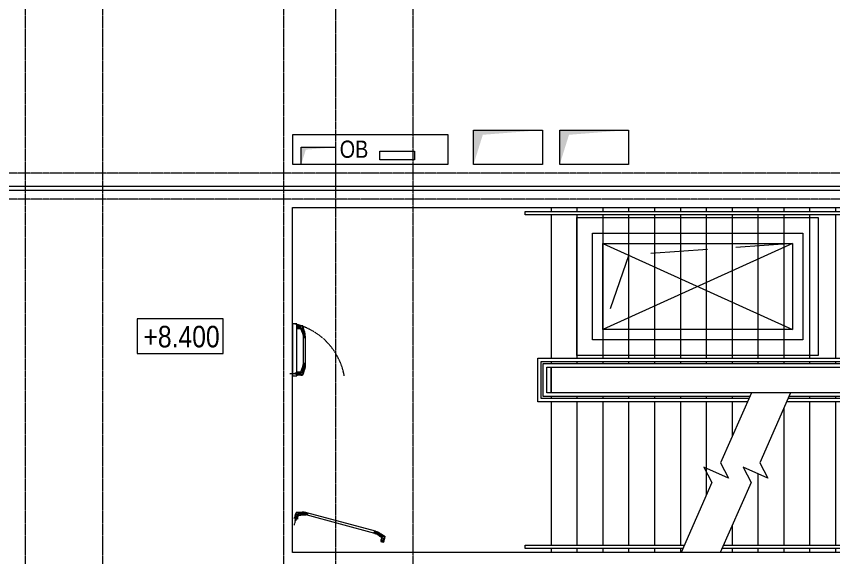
# Model space of a CAD drawing. Header units: millimetres. Extents: x -231292 to 573618, y -153144 to 564035.
# Drawn here: x -119580 to -110107, y 251545 to 257815 of the extents above; entities that cross this region are included whole.
import ezdxf
from ezdxf.enums import TextEntityAlignment as Align

# ---------------------------------------------------------------- set-up
doc = ezdxf.new("R2010")
doc.units = ezdxf.units.MM
for name, pattern in [('CENTER2', [28.575, 19.05, -3.175, 3.175, -3.175]), ('CENTERLINE', [30, 12, -1.5, 3, -1.5, 12]), ('DASHED', [19.05, 12.7, -6.35]), ('HIDDEN', [9.525, 6.35, -3.175])]:
    doc.linetypes.add(name, pattern=pattern)
doc.layers.get('0').update_dxf_attribs({"color": 250})
for name, color, linetype, lineweight in [('АР_Двери_внутренние_антипаника', 250, 'Continuous', 0), ('АР_Отметка', 7, 'Continuous', 13), ('АР_Ф_ЛК', 250, 'Continuous', 5), ('ДШ_КР', 130, 'Continuous', 35), ('ОВ_Классы', 250, 'Continuous', 0), ('ОВ_коллекторы', 250, 'Continuous', 30), ('ОВ_Отопление', 250, 'Continuous', 0), ('ОВ_Шахты', 250, 'Continuous', 5), ('РД_Оси_100', 250, 'Continuous', 0)]:
    doc.layers.add(name, color=color, linetype=linetype, lineweight=lineweight)
doc.layers.add('АР_Делит', color=250, linetype='Continuous', lineweight=0, plot=False)
doc.layers.add('РД_Кровля', color=250, linetype='Continuous', lineweight=5, plot=False)
doc.styles.add('Arial_Narrow_08', font='ARIALN.TTF', dxfattribs={"width": 0.8})
doc.styles.add('style1', font='ARIALN.TTF')

# ---------------------------------------------------------------- blocks, each defined once
blk = doc.blocks.new('СОШ_2200_АР_ОСИ_М100_28.05.24')
at = {"layer": 'РД_Оси_100', "linetype": 'CENTER2'}
blk.add_line((102300, -6155), (102300, 139938.679), dxfattribs=at)
for points in [[(103200, -6155), (103200, 139938.679)], [(105300, -6155), (105300, 139938.679)], [(105900, 139938.679), (105900, -6155)], [(106800, -6155), (106800, 139938.679)], [(119910, 100950), (119410, 100800), (-5454.958, 100800), (-5954.958, 100950)], [(119910, 100350), (119410, 100500), (-5454.958, 100500), (-5954.958, 100350)]]:
    blk.add_lwpolyline(points, dxfattribs=at)
blk = doc.blocks.new('ЛК_4000х9100_2эт')
at = {"color": 5}
for points in [[(6900, 3915), (2700, 3915), (2700, 3955), (7200, 3955), (7200, 3915), (6900, 3915)], [(4528.6, 45), (2700, 45), (2700, 85), (4546.2, 85)], [(5001.1, 85), (7200, 85), (7200, 45), (4983.4, 45)]]:
    blk.add_lwpolyline(points, dxfattribs=at)
at = {"layer": 'АР_Делит'}
blk.add_lwpolyline([(0, 4000), (9100, 4000), (9100, 0), (0, 0)], close=True, dxfattribs=at)
at = {"layer": 'АР_Ф_ЛК', "color": 5}
for p, q in [((3000, 4000), (3000, 3955)), ((3300, 4000), (3300, 3955)), ((3600, 4000), (3600, 3955)), ((3900, 4000), (3900, 3955)), ((4200, 4000), (4200, 3955)), ((4500, 4000), (4500, 3955)), ((4800, 4000), (4800, 3955)), ((5100, 4000), (5100, 3955)), ((5400, 4000), (5400, 3955)), ((5700, 4000), (5700, 3955)), ((6000, 4000), (6000, 3955)), ((6300, 4000), (6300, 3955)), ((6600, 4000), (6600, 3955)), ((6900, 4000), (6900, 3955)), ((3000, 3915), (3000, 2255)), ((3300, 3915), (3300, 2255)), ((3600, 3915), (3600, 2255)), ((3900, 3915), (3900, 2255)), ((4200, 3915), (4200, 2255)), ((4500, 3915), (4500, 2255)), ((4800, 3915), (4800, 2255)), ((5100, 3915), (5100, 2255)), ((5400, 3915), (5400, 2255)), ((5700, 3915), (5700, 2255)), ((6000, 3915), (6000, 2255)), ((6300, 3915), (6300, 2255)), ((6600, 3915), (6600, 2255)), ((6900, 3915), (6900, 2255)), ((3000, 2215), (3000, 2190)), ((3300, 2215), (3300, 2190)), ((3600, 2215), (3600, 2190)), ((3900, 2215), (3900, 2190)), ((4200, 2215), (4200, 2190)), ((4500, 2215), (4500, 2190)), ((4800, 2215), (4800, 2190)), ((5100, 2215), (5100, 2190)), ((5400, 2215), (5400, 2190)), ((5700, 2215), (5700, 2190)), ((6000, 2215), (6000, 2190)), ((6300, 2215), (6300, 2190)), ((6600, 2215), (6600, 2190)), ((6900, 2215), (6900, 2190)), ((3000, 2150), (3000, 1850)), ((6900, 2150), (6900, 1850)), ((3000, 1810), (3000, 1785)), ((3300, 1810), (3300, 1785)), ((3600, 1810), (3600, 1785)), ((3900, 1810), (3900, 1785)), ((4200, 1810), (4200, 1785)), ((4500, 1810), (4500, 1785)), ((4800, 1810), (4800, 1785)), ((5100, 1810), (5100, 1785)), ((6000, 1810), (6000, 1785)), ((6300, 1810), (6300, 1785)), ((6600, 1810), (6600, 1785)), ((6900, 1810), (6900, 1785)), ((3000, 1745), (3000, 85)), ((3300, 1745), (3300, 85)), ((3600, 1745), (3600, 85)), ((3900, 1745), (3900, 85)), ((4200, 1745), (4200, 85)), ((4500, 1745), (4500, 85)), ((4800, 1745), (4800, 660.7)), ((5100, 1745), (5100, 1341.4)), ((6000, 1745), (6000, 85)), ((6300, 1745), (6300, 85)), ((6600, 1745), (6600, 85)), ((6900, 1745), (6900, 85)), ((5700, 1670.8), (5700, 85)), ((5400, 912.3), (5400, 85)), ((5100, 309.5), (5100, 85)), ((3000, 45), (3000, 0)), ((3300, 45), (3300, 0)), ((3600, 45), (3600, 0)), ((3900, 45), (3900, 0)), ((4200, 45), (4200, 0)), ((4500, 45), (4500, 0)), ((5100, 45), (5100, 0)), ((5400, 45), (5400, 0)), ((5700, 45), (5700, 0)), ((6000, 45), (6000, 0)), ((6300, 45), (6300, 0)), ((6600, 45), (6600, 0)), ((6900, 45), (6900, 0))]:
    blk.add_line(p, q, dxfattribs=at)
at = {"layer": 'АР_Ф_ЛК'}
for points in [[(6900, 3085, 0, 150, 0), (6433.8, 3085, 0, 0, 0), (3000, 3085, 0, 0, 0)], [(3000, 915, 0, 150, 0), (3466.2, 915, 0, 0, 0), (4800, 915, 0, 0, 0)], [(5521.5, 915, 0, 150, 0), (5987.8, 915, 0, 0, 0), (6900, 915, 0, 0, 0)]]:
    blk.add_lwpolyline(points, format="xyseb", dxfattribs=at)
at = {"layer": 'АР_Ф_ЛК', "color": 5}
for points in [[(5277.9, 1745), (2845, 1745), (2845, 2255), (7055, 2255), (7055, 1745), (5732.7, 1745)], [(5295.5, 1785), (2885, 1785), (2885, 2215), (7015, 2215), (7015, 1785), (5750.3, 1785)], [(5306.5, 1810), (2910, 1810), (2910, 2190), (6990, 2190), (6990, 1810), (5761.3, 1810)]]:
    blk.add_lwpolyline(points, dxfattribs=at)
for points in [[(2950, 2150), (6950, 2150), (6950, 1850), (2950, 1850)], [(3000, 2150), (6900, 2150), (6900, 1850), (3000, 1850)]]:
    blk.add_lwpolyline(points, close=True, dxfattribs=at)
at = {"layer": 'АР_Ф_ЛК', "lineweight": 0}
for points in [[(5324.2, 1850), (4966.9, 1039.4), (5059.5, 862), (4773.5, 988), (4866.1, 810.6), (4508.8, 0)], [(5779, 1850), (5421.7, 1039.4), (5514.3, 862), (5228.3, 988), (5320.9, 810.6), (4963.6, 0)]]:
    blk.add_lwpolyline(points, dxfattribs=at)
blk = doc.blocks.new('Отметка_план')
at = {"color": 7}
blk.add_lwpolyline([(0, 0), (10, 0), (10, 4), (0, 4)], close=True, dxfattribs=at)
at = {"style": 'Arial_Narrow_08', "width": 0.8}
blk.add_attdef('OTMG', text='', height=2.5, dxfattribs=at).set_placement((9.062, 0.702), align=Align.RIGHT)
blk = doc.blocks.new('otv')
at = {"linetype": 'Continuous'}
blk.add_lwpolyline([(0, -1), (0, 0), (1, 0), (1, -1)], close=True, dxfattribs=at)
blk.add_solid([(0, -1), (0, 0), (0.135, -0.137), (1, 0)], dxfattribs=at)
blk = doc.blocks.new('Люк_ЛК_кровля')
for points in [[(-300, 1300), (2500, 1300), (2500, -300), (-300, -300)], [(-120, 1120), (2320, 1120), (2320, -120), (-120, -120)], [(0, 1000), (2200, 1000), (2200, 0), (0, 0)]]:
    blk.add_lwpolyline(points, close=True)
for points in [[(0, 1000), (2200, 0)], [(2200, 1000), (0, 0)]]:
    blk.add_lwpolyline(points)
blk = doc.blocks.new('otv пунктир')
at = {"linetype": 'HIDDEN', "ltscale": 0.07}
blk.add_lwpolyline([(0, 0), (0, 1), (1, 1), (1, 0)], close=True, dxfattribs=at)
blk.add_lwpolyline([(0, 1), (0.1346, 0.1366), (1, 0)], dxfattribs=at)
blk = doc.blocks.new('UUNEW01NEW00')
at = {"layer": 'АР_Двери_внутренние_антипаника', "color": 1, "linetype": 'Continuous'}
for p, q in [((-9.3, 0.2), (-14.4, -1.5)), ((-9.2, 0.8), (-9.3, 0.2)), ((-9.3, -0.1), (-9.3, 0.2)), ((-9.2, 0.2), (-9.3, 0.2)), ((-9.1, 1), (-9.2, 0.8)), ((-8.9, 0.5), (-9.2, 0.2)), ((-9.1, 19.3), (-8.9, 19.4)), ((-9.1, 19.3), (-9, 18.8)), ((-9, 1.2), (-9.1, 1)), ((-9, 18.8), (-8.8, 18.6)), ((-8.8, 1.3), (-9, 1.2)), ((-8.9, 19.4), (-8.5, 19.5)), ((-8.7, 0.8), (-8.9, 0.5)), ((-8.8, 18.6), (-8.6, 18.4)), ((-8.6, 0.9), (-8.7, 0.8)), ((-8.6, 18.4), (-8.4, 18.2)), ((-8.6, 1), (-8.6, 0.9)), ((-8.5, 1), (-8.6, 1)), ((-8.5, 19.5), (-8.2, 19.5)), ((-8.4, 0.8), (-8.5, 1.5)), ((-8.4, 1.3), (-8.5, 1)), ((-8.4, 18.2), (-8.1, 18.1)), ((-8.4, 1.4), (-8.4, 0.4)), ((-8.3, 0.5), (-8.4, 0.8)), ((-8.4, 0.4), (-8.4, -0.4)), ((-8.4, 0.4), (-8.3, 0.4)), ((-8.1, 0.2), (-8.3, 0.5)), ((-8.2, 19.5), (-7.8, 19.6)), ((-8.1, 18.1), (-7.6, 18)), ((-7.8, 0.1), (-8.1, 0.2)), ((-7.8, 19.6), (-7.5, 19.6)), ((-7.4, 0), (-7.8, 0.1)), ((-7.5, 18.3), (-7.6, 18.2)), ((-7.6, 18.2), (-7.6, 18)), ((-7.6, 18), (-7.6, 16.2)), ((-7.6, 16.2), (-7.6, 14.1)), ((-7.6, 14.1), (-7.6, 12.2)), ((-7.6, 12.2), (-7.6, 9.8)), ((-7.6, 9.8), (-7.6, 7.8)), ((-7.6, 7.8), (-7.6, 6.2)), ((-7.6, 6.2), (-7.6, 4.7)), ((-7.6, 4.7), (-7.5, 3.2)), ((-7.5, 19.6), (-7.1, 19.6)), ((-7.4, 18.3), (-7.5, 18.3)), ((-7.5, 3.2), (-7.5, 1.6)), ((-7.5, 1.6), (-7.4, 0)), ((-7.5, 0), (-7.5, 0)), ((-7.5, 0), (-7.3, 0)), ((-7.3, 18.3), (-7.4, 18.3)), ((-7.4, 0), (7.4, 0)), ((-7.2, 18.3), (-7.3, 18.3)), ((-7.3, 0), (7.3, 0)), ((-7.1, 18.3), (-7.2, 18.3)), ((-7.1, 24), (-7.1, 19.6)), ((-7.1, 19.6), (7.1, 19.6)), ((-7.1, 19.6), (-7.1, 18.3)), ((7.1, 18.3), (-7.1, 18.3)), ((-3.5, 16), (-4.6, 16.4)), ((-4.6, 16.4), (-4.6, 16.3)), ((-3.5, 15.9), (-4.6, 16.3)), ((-4.6, 16.3), (-3.8, 14.8)), ((-3.8, 14.8), (-3.3, 14.8)), ((-3, 14.7), (-3.8, 14.7)), ((-3.8, 14.7), (-3.8, 14.6)), ((-3, 14.6), (-3.8, 14.6)), ((-3.8, 14.6), (-3.8, 13.7)), ((-3.8, 13.7), (-3, 13.7)), ((-3.3, 14.8), (-3.6, 15.5)), ((-3.6, 15.5), (-2.7, 15.3)), ((-3.3, 14.9), (-3.6, 15.5)), ((-2.3, 15.7), (-3.5, 16)), ((-2.3, 15.6), (-3.5, 15.9)), ((-3.1, 14.4), (-3.4, 14.4)), ((-3.4, 14.4), (-3.4, 13.9)), ((-3.4, 14), (-3.1, 14)), ((-3.4, 13.9), (-3.1, 13.9)), ((-3.3, 14.9), (-3.3, 14.8)), ((-3, 14.4), (-3.1, 14.4)), ((-3.1, 14), (-3.1, 13.9)), ((-3.1, 14), (-3, 14)), ((-3.1, 13.9), (-3, 13.9)), ((-3, 14.7), (-3, 14.6)), ((-2.9, 14.7), (-3, 14.7)), ((-2.9, 14.6), (-3, 14.6)), ((-2.9, 14.4), (-3, 14.4)), ((-3, 14.4), (-3, 14.4)), ((-3, 14.4), (-3, 14.4)), ((-3, 14), (-3, 14)), ((-3, 14), (-3, 14)), ((-3, 14), (-2.9, 14)), ((-3, 13.9), (-3, 13.9)), ((-3, 13.9), (-3, 13.9)), ((-3, 13.9), (-2.9, 13.9)), ((-3, 13.7), (-2.9, 13.7)), ((-2.8, 14.7), (-2.9, 14.7)), ((-2.9, 14.7), (-2.9, 14.7)), ((-2.8, 14.5), (-2.9, 14.6)), ((-2.9, 14.6), (-2.9, 14.6)), ((-2.9, 14.3), (-2.9, 14.4)), ((-2.9, 14.3), (-2.9, 14.3)), ((-2.9, 14.3), (-2.9, 14.3)), ((-2.9, 14.3), (-2.9, 14.3)), ((-2.9, 14), (-2.9, 14.3)), ((-2.9, 14.1), (-2.9, 14)), ((-2.9, 14), (-2.9, 14.1)), ((-2.9, 14.1), (-2.9, 14.1)), ((-2.9, 14.1), (-2.9, 14.1)), ((-2.9, 14.1), (-2.9, 14.1)), ((-2.9, 14), (-2.9, 14)), ((-2.9, 13.9), (-2.9, 14)), ((-2.9, 14), (-2.9, 14)), ((-2.9, 14), (-2.9, 14)), ((-2.9, 13.9), (-2.9, 13.9)), ((-2.9, 13.9), (-2.9, 13.9)), ((-2.9, 13.7), (-2.8, 13.7)), ((-2.7, 14.6), (-2.8, 14.7)), ((-2.7, 14.5), (-2.8, 14.5)), ((-2.8, 13.7), (-2.8, 13.8)), ((-2.8, 13.8), (-2.7, 13.8)), ((-2.7, 15.3), (-1.7, 15.1)), ((-2.6, 14.6), (-2.7, 14.6)), ((-2.6, 14.5), (-2.7, 14.5)), ((-2.7, 13.8), (-2.6, 13.8)), ((-2.6, 14.5), (-2.6, 14.6)), ((-2.6, 14.6), (-2.6, 14.6)), ((-2.6, 14.4), (-2.6, 14.5)), ((-2.5, 14.5), (-2.6, 14.5)), ((-2.5, 14.4), (-2.6, 14.4)), ((-2.6, 14.4), (-2.6, 14.4)), ((-2.6, 13.8), (-2.6, 13.9)), ((-2.6, 13.9), (-2.5, 13.9)), ((-2.5, 14.4), (-2.5, 14.5)), ((-2.5, 14.4), (-2.5, 14.3)), ((-2.5, 14.3), (-2.5, 14.4)), ((-2.5, 14), (-2.5, 14.3)), ((-2.5, 13.9), (-2.5, 14)), ((-1, 15.5), (-2.3, 15.7)), ((-1, 15.4), (-2.3, 15.6)), ((-2.2, 14.5), (-2.3, 14.5)), ((-2.3, 14.5), (-2.3, 14.4)), ((-2.3, 14.4), (-2.3, 14.3)), ((-2.2, 14.4), (-2.3, 14.4)), ((-2.3, 14.4), (-2.3, 14.3)), ((-2.3, 14.3), (-2.3, 14)), ((-2.3, 14), (-2.3, 13.9)), ((-2.3, 13.9), (-2.3, 13.9)), ((-2.3, 13.9), (-2.2, 13.8)), ((-2.1, 14.6), (-2.2, 14.6)), ((-2.2, 14.6), (-2.2, 14.5)), ((-2.1, 14.5), (-2.2, 14.5)), ((-2.2, 14.5), (-2.2, 14.4)), ((-2.2, 13.8), (-2.2, 13.8)), ((-2.2, 13.8), (-2.1, 13.8)), ((-2, 14.7), (-2.1, 14.6)), ((-2, 14.6), (-2.1, 14.5)), ((-2.1, 14.6), (-2.1, 14.6)), ((-2.1, 14.5), (-2.1, 14.5)), ((-2.1, 13.8), (-2, 13.7)), ((-1.9, 14.7), (-2, 14.7)), ((-1.9, 14.6), (-2, 14.6)), ((-2, 13.7), (-2, 13.7)), ((-2, 13.7), (-1.9, 13.7)), ((-1.8, 14.7), (-1.9, 14.7)), ((-1.8, 14.6), (-1.9, 14.6)), ((-1.8, 14.4), (-1.9, 14.4)), ((-1.9, 14.4), (-1.9, 14.3)), ((-1.9, 14.3), (-1.9, 14)), ((-1.9, 14.3), (-1.9, 14.3)), ((-1.9, 14.3), (-1.9, 14.3)), ((-1.9, 14.3), (-1.9, 14.3)), ((-1.9, 14.1), (-1.9, 14.1)), ((-1.9, 14.1), (-1.9, 14.1)), ((-1.9, 14.1), (-1.9, 14.1)), ((-1.9, 14.1), (-1.8, 14)), ((-1.9, 14), (-1.9, 14)), ((-1.9, 14), (-1.9, 14)), ((-1.9, 14), (-1.9, 13.9)), ((-1.9, 13.9), (-1.8, 13.9)), ((-1.9, 13.7), (-1.8, 13.7)), ((-1.8, 14.7), (-1.8, 14.6)), ((-1.5, 14.7), (-1.8, 14.7)), ((-1.5, 14.6), (-1.8, 14.6)), ((-1.7, 14.4), (-1.8, 14.4)), ((-1.8, 14.4), (-1.8, 14.4)), ((-1.8, 14.4), (-1.8, 14.4)), ((-1.8, 14), (-1.8, 14)), ((-1.8, 14), (-1.8, 14)), ((-1.8, 14), (-1.7, 14)), ((-1.8, 13.9), (-1.8, 13.9)), ((-1.8, 13.9), (-1.8, 13.9)), ((-1.8, 13.9), (-1.7, 13.9)), ((-1.8, 13.7), (-1.5, 13.7)), ((-1.7, 15.1), (-0.7, 15)), ((-1.7, 14.4), (-1.7, 14.4)), ((-1.6, 14.4), (-1.7, 14.4)), ((-1.7, 14), (-1.7, 13.9)), ((-1.7, 14), (-1.7, 14)), ((-1.7, 14), (-1.6, 14)), ((-1.7, 13.9), (-1.6, 13.9)), ((-1.7, 13.9), (-1.7, 13.9)), ((-1.5, 14.4), (-1.6, 14.4)), ((-1.6, 14.4), (-1.6, 14.4)), ((-1.6, 14), (-1.6, 13.9)), ((-1.6, 14), (-1.6, 14)), ((-1.6, 14), (-1.5, 14)), ((-1.6, 13.9), (-1.6, 13.9)), ((-1.6, 13.9), (-1.5, 13.9)), ((-1.5, 14.7), (-1.5, 14.6)), ((-1.4, 14.7), (-1.5, 14.7)), ((-1.4, 14.6), (-1.5, 14.6)), ((-1.4, 14.3), (-1.5, 14.4)), ((-1.5, 14.4), (-1.5, 14.4)), ((-1.5, 14.4), (-1.5, 14.4)), ((-1.5, 14), (-1.4, 14.1)), ((-1.5, 14), (-1.5, 14)), ((-1.5, 14), (-1.5, 14)), ((-1.5, 14), (-1.5, 14)), ((-1.5, 13.9), (-1.5, 13.9)), ((-1.5, 13.9), (-1.5, 13.9)), ((-1.5, 13.9), (-1.5, 13.9)), ((-1.5, 13.9), (-1.4, 13.9)), ((-1.5, 13.7), (-1.4, 13.7)), ((-1.3, 14.7), (-1.4, 14.7)), ((-1.3, 14.6), (-1.4, 14.6)), ((-1.4, 14.3), (-1.4, 14.3)), ((-1.4, 14.3), (-1.4, 14.3)), ((-1.4, 14.3), (-1.4, 14.3)), ((-1.4, 14), (-1.4, 14.3)), ((-1.4, 14.1), (-1.4, 14)), ((-1.4, 14.1), (-1.4, 14.1)), ((-1.4, 14.1), (-1.4, 14.1)), ((-1.4, 14.1), (-1.4, 14.1)), ((-1.4, 13.9), (-1.4, 14)), ((-1.4, 14), (-1.4, 14)), ((-1.4, 14), (-1.4, 14)), ((-1.4, 13.7), (-1.3, 13.7)), ((-1.2, 14.6), (-1.3, 14.7)), ((-1.3, 14.7), (-1.3, 14.7)), ((-1.3, 14.5), (-1.3, 14.6)), ((-1.2, 14.5), (-1.3, 14.5)), ((-1.3, 13.7), (-1.2, 13.8)), ((-1.1, 14.6), (-1.2, 14.6)), ((-1.1, 14.5), (-1.2, 14.5)), ((-1.2, 13.8), (-1.2, 13.8)), ((-1.2, 13.8), (-1.1, 13.8)), ((-1.1, 14.5), (-1.1, 14.6)), ((-1.1, 14.6), (-1.1, 14.6)), ((-1.1, 14.4), (-1.1, 14.5)), ((-1, 14.5), (-1.1, 14.5)), ((-1, 14.4), (-1.1, 14.4)), ((-1.1, 14.4), (-1.1, 14.4)), ((-1.1, 13.8), (-1.1, 13.9)), ((-1.1, 13.9), (-1, 13.9)), ((0, 16.5), (-1, 15.5)), ((0, 16.4), (-1, 15.4)), ((-1, 15.5), (-1, 15.4)), ((-1, 14.4), (-1, 14.5)), ((-1, 14.3), (-1, 14.4)), ((-1, 14.4), (-1, 14.3)), ((-1, 14), (-1, 14.3)), ((-1, 13.9), (-1, 14)), ((0, 14.7), (-0.8, 14.7)), ((-0.8, 14.7), (-0.8, 14.6)), ((0, 14.6), (-0.8, 14.6)), ((-0.8, 14.6), (-0.8, 13.7)), ((-0.8, 13.7), (-0.4, 13.7)), ((-0.7, 15), (0, 15.7)), ((-0.1, 14.4), (-0.4, 14.4)), ((-0.4, 14.4), (-0.4, 14.2)), ((-0.4, 14.3), (-0.1, 14.3)), ((-0.4, 14.2), (-0.1, 14.2)), ((-0.4, 14.1), (-0.2, 14.1)), ((-0.4, 13.7), (-0.4, 14.1)), ((-0.2, 14.1), (0, 13.7)), ((0, 14.4), (-0.1, 14.4)), ((-0.1, 14.4), (-0.1, 14.4)), ((-0.1, 14.4), (-0.1, 14.4)), ((-0.1, 14.3), (-0.1, 14.2)), ((-0.1, 14.3), (-0.1, 14.3)), ((-0.1, 14.3), (-0.1, 14.3)), ((-0.1, 14.3), (0, 14.3)), ((-0.1, 14.2), (-0.1, 14.2)), ((-0.1, 14.2), (-0.1, 14.2)), ((-0.1, 14.2), (0, 14.2)), ((0, 16.5), (0, 16.4)), ((1, 15.5), (0, 16.5)), ((1, 15.4), (0, 16.4)), ((0, 15.7), (0.7, 15)), ((0, 14.7), (0, 14.6)), ((0.1, 14.7), (0, 14.7)), ((0.1, 14.6), (0, 14.6)), ((0, 14.3), (0, 14.4)), ((0, 14.4), (0, 14.4)), ((0, 14.3), (0, 14.4)), ((0, 14.4), (0, 14.4)), ((0, 14.4), (0, 14.4)), ((0, 14.4), (0, 14.4)), ((0, 14.4), (0, 14.4)), ((0, 14.3), (0, 14.3)), ((0, 14.3), (0, 14.3)), ((0, 14.3), (0, 14.3)), ((0, 14.2), (0, 14.3)), ((0, 14.3), (0, 14.3)), ((0, 14.3), (0, 14.3)), ((0, 14.3), (0, 14.3)), ((0, 14.2), (0, 14.2)), ((0, 14.2), (0, 14.2)), ((0, 13.7), (0.5, 13.7)), ((0.2, 14.7), (0.1, 14.7)), ((0.2, 14.6), (0.1, 14.6)), ((0.3, 14.6), (0.2, 14.7)), ((0.2, 14.7), (0.2, 14.7)), ((0.2, 14.5), (0.2, 14.6)), ((0.3, 14.5), (0.2, 14.5)), ((0.5, 13.7), (0.2, 14.1)), ((0.2, 14.1), (0.3, 14.1)), ((0.4, 14.6), (0.3, 14.6)), ((0.4, 14.5), (0.3, 14.5)), ((0.3, 14.1), (0.4, 14.2)), ((0.3, 14.1), (0.3, 14.1)), ((0.5, 13.8), (0.3, 14.1)), ((0.4, 14.5), (0.4, 14.6)), ((0.4, 14.6), (0.4, 14.6)), ((0.4, 14.4), (0.4, 14.5)), ((0.4, 14.4), (0.4, 14.5)), ((0.4, 14.5), (0.4, 14.5)), ((0.4, 14.3), (0.4, 14.4)), ((0.4, 14.4), (0.4, 14.4)), ((0.4, 14.4), (0.4, 14.4)), ((0.4, 14.2), (0.4, 14.3)), ((0.4, 14.3), (0.4, 14.3)), ((0.4, 14.2), (0.4, 14.2)), ((0.5, 13.8), (0.5, 13.7)), ((0.7, 15), (1.7, 15.1)), ((0.7, 14.7), (0.7, 14.6)), ((1.4, 14.7), (0.7, 14.7)), ((1.4, 14.6), (0.7, 14.6)), ((0.7, 14.6), (0.7, 13.7)), ((0.7, 13.7), (1.1, 13.7)), ((2.3, 15.7), (1, 15.5)), ((2.3, 15.6), (1, 15.4)), ((1, 15.5), (1, 15.4)), ((1.1, 13.7), (1.1, 14.3)), ((1.1, 14.3), (1.2, 14.3)), ((1.2, 14.3), (1.5, 13.7)), ((1.4, 14.7), (1.4, 14.6)), ((1.6, 14.2), (1.4, 14.7)), ((1.6, 14.1), (1.4, 14.6)), ((1.5, 13.7), (1.8, 13.7)), ((1.6, 14.2), (1.6, 14.1)), ((1.7, 14.2), (1.6, 14.2)), ((1.7, 14.1), (1.6, 14.1)), ((1.7, 15.1), (2.7, 15.3)), ((1.9, 14.7), (1.7, 14.2)), ((1.9, 14.6), (1.7, 14.1)), ((1.7, 14.2), (1.7, 14.1)), ((1.8, 13.7), (2, 14.3)), ((1.9, 14.7), (1.9, 14.6)), ((2.5, 14.7), (1.9, 14.7)), ((2.5, 14.6), (1.9, 14.6)), ((2, 14.3), (2.2, 14.3)), ((2.2, 14.3), (2.2, 13.7)), ((2.2, 13.7), (2.5, 13.7)), ((3.5, 16), (2.3, 15.7)), ((3.5, 15.9), (2.3, 15.6)), ((2.5, 14.7), (2.5, 14.6)), ((2.5, 13.7), (2.5, 14.6)), ((2.7, 15.3), (3.6, 15.5)), ((3.1, 14.7), (2.7, 13.8)), ((3.1, 14.6), (2.7, 13.7)), ((2.7, 13.8), (2.7, 13.7)), ((2.7, 13.7), (3.2, 13.7)), ((3.1, 14.7), (3.1, 14.6)), ((3.9, 14.7), (3.1, 14.7)), ((3.9, 14.6), (3.1, 14.6)), ((3.2, 13.7), (3.2, 13.9)), ((3.2, 13.9), (3.8, 13.9)), ((3.6, 15.5), (3.3, 14.8)), ((3.6, 15.5), (3.3, 14.9)), ((3.3, 14.9), (3.3, 14.8)), ((3.3, 14.8), (3.8, 14.8)), ((3.4, 14.3), (3.3, 14)), ((3.3, 14.1), (3.7, 14.1)), ((3.3, 14), (3.7, 14)), ((3.6, 14.3), (3.4, 14.3)), ((4.6, 16.4), (3.5, 16)), ((4.6, 16.3), (3.5, 15.9)), ((3.7, 14), (3.6, 14.3)), ((3.8, 14.8), (4.6, 16.3)), ((3.8, 13.9), (3.8, 13.7)), ((3.8, 13.7), (4.2, 13.7)), ((3.9, 14.7), (3.9, 14.6)), ((4.2, 13.8), (3.9, 14.7)), ((4.2, 13.7), (3.9, 14.6)), ((4.2, 13.8), (4.2, 13.7)), ((4.6, 16.4), (4.6, 16.3)), ((6.7, -9.4), (7.3, 0)), ((7.1, 19.6), (7.1, 24)), ((7.1, 19.6), (7.1, 18.3)), ((7.1, 19.6), (7.5, 19.6)), ((7.2, 18.3), (7.1, 18.3)), ((7.3, 18.3), (7.2, 18.3)), ((7.5, 18.3), (7.3, 18.3)), ((7.4, 0), (7.5, 2)), ((7.8, 0.1), (7.4, 0)), ((7.5, 19.6), (7.8, 19.6)), ((7.6, 18.2), (7.5, 18.3)), ((7.5, 2), (7.6, 4)), ((7.6, 18), (7.6, 18.2)), ((7.6, 18), (8.1, 18.1)), ((7.6, 16.2), (7.6, 18)), ((7.6, 14.2), (7.6, 16.2)), ((7.6, 12.3), (7.6, 14.2)), ((7.6, 9.9), (7.6, 12.3)), ((7.6, 8), (7.6, 9.9)), ((7.6, 5.9), (7.6, 8)), ((7.6, 4), (7.6, 5.9)), ((7.8, 19.6), (8.2, 19.5)), ((8.1, 0.2), (7.8, 0.1)), ((8.1, 18.1), (8.4, 18.2)), ((8.3, 0.5), (8.1, 0.2)), ((8.2, 19.5), (8.5, 19.5)), ((8.4, 0.8), (8.3, 0.5)), ((8.4, 18.2), (8.6, 18.4)), ((8.5, 19.5), (8.9, 19.4)), ((8.6, 18.4), (8.8, 18.6)), ((8.8, 18.6), (9, 18.8)), ((8.9, 19.4), (9.1, 19.3)), ((9, 18.8), (9.1, 19.3)), ((-52.5, -11.9), (-52.5, -19.8)), ((-52.5, -19.8), (-52.5, -25.1)), ((-52.5, -25.1), (-47.5, -25.1)), ((-47.5, -11.9), (-47.5, -19.8)), ((-47.5, -11.9), (-47.5, -11.9)), ((-47.5, -19.8), (-46, -19.6)), ((-45.9, -19.8), (-47.5, -19.8)), ((-47.5, -19.8), (-47.5, -25.1)), ((-46, -19.6), (-44.5, -19.2)), ((-44.3, -19.8), (-45.9, -19.8)), ((-43.1, -11.4), (-44.5, -11.6)), ((-44.5, -19.2), (-42.9, -18.5)), ((-42.5, -19.7), (-44.3, -19.8)), ((-41.6, -11.2), (-43.1, -11.4)), ((-42.9, -18.5), (-41.3, -17.7)), ((-40.6, -19.6), (-42.5, -19.7)), ((-39.3, -10.7), (-41.6, -11.2)), ((-41.3, -17.7), (-39, -16.7)), ((-37.8, -19.2), (-40.6, -19.6)), ((-36.7, -9.9), (-39.3, -10.7)), ((-39, -16.7), (-36.4, -15.7)), ((-34.9, -18.5), (-37.8, -19.2)), ((-33.8, -8.9), (-36.7, -9.9)), ((-36.4, -15.7), (-33.5, -14.5)), ((-31.9, -17.6), (-34.9, -18.5)), ((-30.7, -7.7), (-33.8, -8.9)), ((-33.5, -14.5), (-30.3, -13.4)), ((-28.7, -16.6), (-31.9, -17.6)), ((-27.2, -6.3), (-30.7, -7.7)), ((-30.3, -13.4), (-26.8, -12.1)), ((-25.2, -15.3), (-28.7, -16.6)), ((-23.3, -4.8), (-27.2, -6.3)), ((-26.8, -12.1), (-22.9, -10.9)), ((-21.4, -13.9), (-25.2, -15.3)), ((-19.1, -3.2), (-23.3, -4.8)), ((-22.9, -10.9), (-18.7, -9.6)), ((-17.3, -12.4), (-21.4, -13.9)), ((-14.4, -1.5), (-19.1, -3.2)), ((-18.7, -9.6), (-14, -8.2)), ((-12.8, -10.8), (-17.3, -12.4)), ((-14, -8.2), (-8.8, -6.6)), ((-7.8, -9.1), (-12.8, -10.8)), ((-9, -3.8), (-9.3, -0.1)), ((-8.8, -6.6), (-9, -3.8)), ((-8.8, -6.6), (-8.8, -6.6)), ((-8.8, -7.3), (-8.8, -6.6)), ((-8.8, -6.6), (-8.7, -6.6)), ((-8.5, -8.1), (-8.8, -7.3)), ((-8.7, -6.6), (-8.6, -6.6)), ((-8.6, -6.6), (-8.4, -6.7)), ((-8.2, -8.7), (-8.5, -8.1)), ((-8.4, -0.4), (-8.3, -0.9)), ((-8.4, -6.7), (-8.1, -6.7)), ((-8.3, -0.9), (-8.3, -1.1)), ((-8.3, -1.1), (-8.3, -1.1)), ((-8.3, -1.2), (-8.2, -1.2)), ((-8.2, -1.2), (-8.2, -1.2)), ((-8.2, -1.2), (-8.2, -1.5)), ((-8.2, -1.5), (-8.2, -1.5)), ((-7.8, -9.1), (-8.2, -8.7)), ((-8.1, -6.7), (-8, -6.6)), ((-8, -7.1), (-8.1, -6.7)), ((-8.1, -6.7), (-8.1, -6.7)), ((-8, -6.6), (-8, -6.6)), ((-8, -6.6), (-7.9, -6.6)), ((-7.6, -7.6), (-8, -7.1)), ((-7.8, -6.9), (-7.9, -6.6)), ((-7.9, -6.6), (-7.9, -6.7)), ((-7.9, -6.7), (-7.9, -6.6)), ((-7.5, -7.2), (-7.8, -6.9)), ((-7.4, -8.9), (-7.8, -9.1)), ((-7.2, -8), (-7.6, -7.6)), ((-7.2, -7.4), (-7.5, -7.2)), ((-7.1, -8.7), (-7.4, -8.9)), ((-7.3, 0), (-7.2, -1.7)), ((-7.2, -1.7), (-7.2, -3.1)), ((-7.2, -3.1), (-7.1, -4.5)), ((-6.9, -7.4), (-7.2, -7.4)), ((-6.7, -8.2), (-7.2, -8)), ((-7.1, -4.5), (-7, -6)), ((-6.7, -8.2), (-7.1, -8.7)), ((-7, -6), (-6.9, -7.4)), ((-6.9, -7.4), (-6.8, -7.5)), ((-6.8, -7.5), (-6.8, -7.5)), ((-6.8, -7.5), (-6.8, -7.6)), ((-6.8, -7.6), (-6.8, -7.6)), ((-6.8, -7.6), (-6.8, -7.6)), ((-6.8, -7.6), (-6.8, -7.6)), ((-6.8, -7.6), (-6.8, -7.6)), ((-6.8, -7.6), (-6.8, -7.6)), ((-6.8, -7.6), (-6.8, -7.6)), ((-6.8, -7.6), (-6.8, -7.6)), ((-6.8, -7.6), (-6.8, -7.6)), ((-6.8, -7.6), (-6.8, -7.6)), ((-6.8, -7.6), (-6.8, -7.6)), ((-6.8, -7.6), (-6.8, -7.6)), ((-6.8, -7.6), (-6.8, -7.6)), ((-6.8, -7.6), (-6.8, -7.6)), ((-6.8, -7.6), (-6.7, -7.8)), ((-6.7, -7.8), (-6.6, -8)), ((-6.6, -8), (-6.7, -8.1)), ((-6.7, -8.1), (-6.7, -8.2)), ((-6.7, -8.2), (5.6, -10.6)), ((5.6, -10.6), (6.3, -10)), ((5.6, -10.6), (6, -10.6)), ((6, -10.6), (6.3, -10.5)), ((6.3, -10), (6.6, -9.7)), ((6.3, -10.5), (6.4, -10.5)), ((6.6, -9.7), (6.7, -9.4)), ((6.7, -9.4), (7.1, -9.3)), ((7.1, -9.3), (7.4, -9.1)), ((7.4, -9.1), (7.6, -8.9)), ((8.3, -0.4), (8.3, -0.3))]:
    blk.add_line(p, q, dxfattribs=at)
at = {"layer": 'АР_Двери_внутренние_антипаника', "color": 40, "linetype": 'Continuous'}
for p, q in [((-8.8, 1.3), (-13.2, -0.1)), ((-9.1, 24), (9.1, 24)), ((-9.1, 19.3), (-9.1, 24)), ((-9, 18.2), (-9.1, 19.3)), ((-9, 17.1), (-9, 18.2)), ((-8.5, 1.5), (-9, 17.1)), ((-8.5, 1.5), (-8.8, 1.3)), ((8.3, 0.5), (8, -3.9)), ((9.1, 24), (9.1, 19.3)), ((-53, -19.5), (-53, -12.4)), ((-53, -24.6), (-53, -19.5)), ((-47.5, -11.9), (-52.5, -11.9)), ((-52.5, -25.1), (-47.5, -25.1)), ((-47.5, -11.9), (-46.3, -11.8)), ((-47.5, -25.1), (-45.1, -25)), ((-45.1, -11.7), (-46.3, -11.8)), ((-44.4, -11.5), (-45.1, -11.7)), ((-45.1, -25), (-44.1, -24.9)), ((-42.2, -11), (-44.4, -11.6)), ((-44.1, -24.9), (-43.6, -24.9)), ((-43.6, -24.9), (-43, -24.8)), ((-43, -24.8), (-42.4, -24.8)), ((-42.4, -24.8), (-41.8, -24.7)), ((-40, -10.4), (-42.2, -11)), ((-41.8, -24.7), (-41.1, -24.6)), ((-41.1, -24.6), (-39.3, -24.3)), ((-38, -9.7), (-40, -10.4)), ((-39.3, -24.3), (-37.6, -23.9)), ((-36.1, -9), (-38, -9.7)), ((-37.6, -23.9), (-36.2, -23.6)), ((-36.2, -23.6), (-35.1, -23.3)), ((-34.2, -8.3), (-36.1, -9)), ((-35.1, -23.3), (-34.2, -23.1)), ((-32.1, -7.5), (-34.2, -8.3)), ((-34.2, -23.1), (-33.1, -22.8)), ((-33.1, -22.8), (-31.7, -22.5)), ((-30.3, -6.7), (-32.1, -7.5)), ((-31.7, -22.5), (-30.1, -22)), ((-28.2, -5.9), (-30.3, -6.7)), ((-30.1, -22), (-28.2, -21.5)), ((-25.9, -4.9), (-28.2, -5.9)), ((-28.2, -21.5), (-26, -20.8)), ((-26, -20.8), (-23.3, -20)), ((-23.3, -3.9), (-25.9, -4.9)), ((-20.4, -2.7), (-23.3, -3.9)), ((-23.3, -20), (-20.2, -19.1)), ((-17, -1.5), (-20.4, -2.7)), ((-20.2, -19.1), (-17.7, -18.3)), ((-17.7, -18.3), (-14.9, -17.4)), ((-13.2, -0.1), (-17, -1.5)), ((-14.9, -17.4), (-11.8, -16.4)), ((-11.8, -16.4), (-8.3, -15.3)), ((-8.3, -15.3), (-4.5, -14.1)), ((-4.5, -14.1), (-0.2, -12.7)), ((-0.2, -12.7), (4.6, -11.2)), ((4.6, -11.2), (5.6, -10.9)), ((5.6, -10.9), (6.4, -10.5)), ((6.4, -10.5), (7.3, -9.6)), ((7.3, -9.6), (7.6, -8.9)), ((7.6, -8.9), (7.7, -8.7)), ((8, -3.9), (7.7, -8.6)), ((7.7, -8.7), (7.7, -8.6))]:
    blk.add_line(p, q, dxfattribs=at)
at = {"layer": 'АР_Двери_внутренние_антипаника', "color": 1, "linetype": 'CENTERLINE'}
blk.add_line((0, 4.4), (0, 26), dxfattribs=at)
at = {"layer": 'АР_Двери_внутренние_антипаника', "color": 1, "linetype": 'HIDDEN'}
for p, q in [((-60.5, -14), (-53, -14)), ((-60.5, -14), (-60.5, -23)), ((-60.5, -23), (-53, -23)), ((-54.5, -17.6), (-54.5, -14.1)), ((-54.5, -14.1), (-53, -14.1)), ((-54.5, -17.6), (-53, -17.6))]:
    blk.add_line(p, q, dxfattribs=at)
at = {"layer": 'АР_Двери_внутренние_антипаника', "color": 1, "linetype": 'Continuous'}
blk.add_arc((490.8, 29.3), 500, 183.3082, 184.1216, dxfattribs=at)
at = {"layer": 'АР_Двери_внутренние_антипаника', "color": 40, "linetype": 'Continuous'}
for centre, radius, start, end in [((-490.9, 27.7), 500, 356.9219, 359.0377), ((-52.5, -12.4), 0.5, 90, 180), ((-52.5, -24.6), 0.5, 180, 270)]:
    blk.add_arc(centre, radius, start, end, dxfattribs=at)
at = {"layer": 'АР_Двери_внутренние_антипаника', "color": 1, "linetype": 'Continuous'}
blk.add_point((0, 0), dxfattribs=at)
blk = doc.blocks.new('66NEW00')
at = {"layer": 'АР_Двери_внутренние_антипаника', "color": 40, "linetype": 'Continuous'}
for p, q in [((9.1, 0), (-9.1, 0)), ((-9.1, 0), (-9.1, -4.7)), ((9.1, -4.7), (9.1, 0)), ((-8.3, -23.5), (-8, -27.9)), ((-8, -27.9), (-7.7, -32.5)), ((-7.7, -32.7), (-7.7, -32.5)), ((-7.6, -32.8), (-7.7, -32.7)), ((-7.3, -33.6), (-7.6, -32.8)), ((-6.4, -34.5), (-7.3, -33.6)), ((-5.6, -34.9), (-6.4, -34.5)), ((-4.6, -35.2), (-5.6, -34.9)), ((0.2, -36.7), (-4.6, -35.2)), ((4.5, -38.1), (0.2, -36.7)), ((8.3, -39.3), (4.5, -38.1)), ((11.8, -40.4), (8.3, -39.3)), ((8.5, -22.4), (9, -6.9)), ((8.5, -22.4), (8.8, -22.7)), ((8.8, -22.7), (13.2, -24.1)), ((9, -5.7), (9.1, -4.7)), ((9, -6.9), (9, -5.7)), ((14.9, -41.4), (11.8, -40.4)), ((13.2, -24.1), (17, -25.5)), ((17.7, -42.3), (14.9, -41.4)), ((17, -25.5), (20.4, -26.7)), ((20.2, -43), (17.7, -42.3)), ((23.3, -44), (20.2, -43)), ((20.4, -26.7), (23.3, -27.9)), ((23.3, -27.9), (25.9, -28.9)), ((26, -44.8), (23.3, -44)), ((25.9, -28.9), (28.2, -29.9)), ((28.2, -45.4), (26, -44.8)), ((28.2, -29.9), (30.3, -30.7)), ((30.1, -46), (28.2, -45.4)), ((31.7, -46.4), (30.1, -46)), ((30.3, -30.7), (32.1, -31.4)), ((33.1, -46.8), (31.7, -46.4)), ((32.1, -31.4), (34.2, -32.3)), ((34.2, -47.1), (33.1, -46.8)), ((34.2, -32.3), (36.1, -33)), ((35.1, -47.3), (34.2, -47.1)), ((36.2, -47.6), (35.1, -47.3)), ((36.1, -33), (38, -33.7)), ((38, -33.7), (40, -34.4)), ((40, -34.4), (42.2, -35)), ((42.2, -35), (44.4, -35.5)), ((44.4, -35.5), (45.1, -35.6)), ((45.1, -35.6), (46.3, -35.8)), ((47.5, -35.8), (46.3, -35.8)), ((47.5, -35.8), (52.5, -35.8)), ((53, -43.4), (53, -36.3)), ((53, -48.6), (53, -43.4)), ((37.6, -47.9), (36.2, -47.6)), ((39.3, -48.2), (37.6, -47.9)), ((41.1, -48.6), (39.3, -48.2)), ((41.8, -48.7), (41.1, -48.6)), ((42.4, -48.7), (41.8, -48.7)), ((43, -48.8), (42.4, -48.7)), ((43.6, -48.9), (43, -48.8)), ((44.1, -48.9), (43.6, -48.9)), ((45.1, -49), (44.1, -48.9)), ((47.5, -49.1), (45.1, -49)), ((52.5, -49.1), (47.5, -49.1))]:
    blk.add_line(p, q, dxfattribs=at)
at = {"layer": 'АР_Двери_внутренние_антипаника', "color": 1, "linetype": 'Continuous'}
for p, q in [((-7.1, -4.4), (-7.1, 0)), ((7.1, 0), (7.1, -4.4)), ((-8.9, -4.6), (-9.1, -4.7)), ((-9, -5.2), (-9.1, -4.7)), ((-8.8, -5.4), (-9, -5.2)), ((-8.5, -4.5), (-8.9, -4.6)), ((-8.6, -5.6), (-8.8, -5.4)), ((-8.4, -5.7), (-8.6, -5.6)), ((-8.2, -4.4), (-8.5, -4.5)), ((-8.1, -5.8), (-8.4, -5.7)), ((-8.4, -23.1), (-8.3, -23.5)), ((-8.3, -23.5), (-8.1, -23.7)), ((-8.3, -24.4), (-8.3, -24.2)), ((-7.8, -4.4), (-8.2, -4.4)), ((-7.6, -5.9), (-8.1, -5.8)), ((-8.1, -23.7), (-7.8, -23.9)), ((-7.5, -4.4), (-7.8, -4.4)), ((-7.8, -23.9), (-7.4, -24)), ((-7.6, -5.8), (-7.5, -5.7)), ((-7.6, -5.9), (-7.6, -5.8)), ((-7.6, -7.7), (-7.6, -5.9)), ((-7.6, -9.8), (-7.6, -7.7)), ((-7.6, -11.7), (-7.6, -9.8)), ((-7.6, -14), (-7.6, -11.7)), ((-7.6, -16), (-7.6, -14)), ((-7.6, -18.1), (-7.6, -16)), ((-7.6, -19.9), (-7.6, -18.1)), ((-7.5, -21.9), (-7.6, -19.9)), ((-7.4, -33.1), (-7.6, -32.8)), ((-7.1, -4.4), (-7.5, -4.4)), ((-7.5, -5.7), (-7.3, -5.7)), ((-7.4, -24), (-7.5, -21.9)), ((7.4, -24), (-7.4, -24)), ((-7.1, -33.3), (-7.4, -33.1)), ((-7.3, -5.7), (-7.2, -5.6)), ((7.3, -24), (-7.3, -24)), ((-6.7, -33.3), (-7.3, -24)), ((-7.2, -5.6), (-7.1, -5.6)), ((7.1, -4.4), (-7.1, -4.4)), ((-7.1, -4.4), (-7.1, -5.6)), ((-7.1, -5.6), (7.1, -5.6)), ((-6.7, -33.3), (-7.1, -33.3)), ((-6.6, -33.7), (-6.7, -33.3)), ((-6.3, -34), (-6.6, -33.7)), ((-6.3, -34.5), (-6.4, -34.4)), ((-5.6, -34.5), (-6.3, -34)), ((-6, -34.6), (-6.3, -34.5)), ((-5.6, -34.5), (-6, -34.6)), ((6.7, -32.2), (-5.6, -34.5)), ((6.7, -31.8), (6.6, -32)), ((6.6, -32), (6.7, -32.1)), ((6.8, -31.6), (6.7, -31.8)), ((6.7, -32.2), (7.2, -32)), ((6.7, -32.1), (6.7, -32.2)), ((6.7, -32.2), (7.1, -32.7)), ((6.9, -31.4), (6.8, -31.5)), ((6.8, -31.5), (6.8, -31.5)), ((6.8, -31.5), (6.8, -31.5)), ((6.8, -31.5), (6.8, -31.6)), ((6.8, -31.6), (6.8, -31.6)), ((6.8, -31.6), (6.8, -31.6)), ((6.8, -31.6), (6.8, -31.6)), ((6.8, -31.6), (6.8, -31.6)), ((6.8, -31.6), (6.8, -31.6)), ((6.8, -31.6), (6.8, -31.6)), ((6.8, -31.6), (6.8, -31.6)), ((6.8, -31.6), (6.8, -31.6)), ((6.8, -31.6), (6.8, -31.6)), ((6.8, -31.6), (6.8, -31.6)), ((6.8, -31.6), (6.8, -31.6)), ((6.8, -31.6), (6.8, -31.6)), ((7, -29.9), (6.9, -31.4)), ((6.9, -31.4), (7.2, -31.3)), ((7.1, -28.5), (7, -29.9)), ((7.1, -4.4), (7.1, -5.6)), ((7.5, -4.4), (7.1, -4.4)), ((7.1, -5.6), (7.2, -5.6)), ((7.2, -27.1), (7.1, -28.5)), ((7.1, -32.7), (7.4, -32.9)), ((7.2, -5.6), (7.3, -5.7)), ((7.3, -24), (7.2, -25.6)), ((7.2, -25.6), (7.2, -27.1)), ((7.2, -31.3), (7.5, -31.2)), ((7.2, -32), (7.6, -31.6)), ((7.3, -5.7), (7.4, -5.7)), ((7.5, -24), (7.3, -24)), ((7.4, -5.7), (7.5, -5.7)), ((7.5, -22.4), (7.4, -24)), ((7.4, -24), (7.8, -23.9)), ((7.4, -32.9), (7.8, -33.1)), ((7.8, -4.4), (7.5, -4.4)), ((7.5, -5.7), (7.6, -5.8)), ((7.6, -19.3), (7.5, -20.8)), ((7.5, -20.8), (7.5, -22.4)), ((7.5, -24), (7.5, -24)), ((7.5, -31.2), (7.8, -30.9)), ((8.1, -5.8), (7.6, -5.9)), ((7.6, -5.8), (7.6, -5.9)), ((7.6, -5.9), (7.6, -7.8)), ((7.6, -7.8), (7.6, -9.9)), ((7.6, -9.9), (7.6, -11.8)), ((7.6, -11.8), (7.6, -14.2)), ((7.6, -14.2), (7.6, -16.2)), ((7.6, -16.2), (7.6, -17.8)), ((7.6, -17.8), (7.6, -19.3)), ((7.6, -31.6), (8, -31.1)), ((8.2, -4.4), (7.8, -4.4)), ((7.8, -23.9), (8.1, -23.7)), ((7.8, -30.9), (7.9, -30.6)), ((7.8, -33.1), (8.2, -32.7)), ((7.8, -33.1), (12.8, -34.8)), ((8, -30.6), (7.9, -30.6)), ((7.9, -30.6), (7.9, -30.6)), ((7.9, -30.6), (7.9, -30.6)), ((8, -31.1), (8.1, -30.6)), ((8.1, -30.6), (8, -30.6)), ((8, -30.6), (8, -30.6)), ((8.4, -5.7), (8.1, -5.8)), ((8.1, -23.7), (8.3, -23.5)), ((8.1, -30.7), (8.1, -30.6)), ((8.4, -30.7), (8.1, -30.7)), ((8.5, -4.5), (8.2, -4.4)), ((8.2, -25.1), (8.2, -25.2)), ((8.3, -25.1), (8.2, -25.1)), ((8.2, -25.2), (8.2, -25.5)), ((8.2, -25.5), (8.2, -25.5)), ((8.2, -32.7), (8.5, -32.1)), ((8.3, -23.5), (8.4, -23.1)), ((8.4, -23.6), (8.3, -23.6)), ((8.4, -24.3), (8.3, -24.8)), ((8.3, -24.8), (8.3, -25.1)), ((8.3, -25.1), (8.3, -25.1)), ((8.6, -5.6), (8.4, -5.7)), ((8.4, -23.1), (8.5, -22.4)), ((8.4, -22.6), (8.5, -22.9)), ((8.4, -22.6), (8.4, -23.6)), ((8.4, -23.6), (8.4, -24.3)), ((8.6, -30.6), (8.4, -30.7)), ((8.9, -4.6), (8.5, -4.5)), ((8.5, -22.9), (8.6, -23)), ((8.5, -32.1), (8.8, -31.3)), ((8.8, -5.4), (8.6, -5.6)), ((8.6, -23), (8.6, -23.1)), ((8.6, -23.1), (8.7, -23.2)), ((8.7, -30.6), (8.6, -30.6)), ((8.7, -23.2), (8.9, -23.4)), ((8.8, -30.6), (8.7, -30.6)), ((9, -5.2), (8.8, -5.4)), ((8.8, -22.7), (9, -22.8)), ((8.8, -30.6), (9, -27.8)), ((14, -32.2), (8.8, -30.6)), ((8.8, -30.6), (8.8, -30.6)), ((8.8, -31.3), (8.8, -30.6)), ((9.1, -4.7), (8.9, -4.6)), ((8.9, -23.4), (9.2, -23.8)), ((9.1, -4.7), (9, -5.2)), ((9, -22.8), (9.1, -22.9)), ((9, -27.8), (9.3, -24)), ((9.1, -22.9), (9.2, -23.2)), ((9.2, -23.2), (9.3, -23.8)), ((9.2, -23.8), (9.3, -23.8)), ((9.3, -23.8), (14.4, -25.5)), ((9.3, -24), (9.3, -23.8)), ((12.8, -34.8), (17.3, -36.4)), ((18.7, -33.6), (14, -32.2)), ((14.4, -25.5), (19.1, -27.2)), ((17.3, -36.4), (21.4, -37.9)), ((22.9, -34.9), (18.7, -33.6)), ((19.1, -27.2), (23.3, -28.8)), ((21.4, -37.9), (25.2, -39.3)), ((26.8, -36.1), (22.9, -34.9)), ((23.3, -28.8), (27.2, -30.3)), ((25.2, -39.3), (28.7, -40.5)), ((30.3, -37.3), (26.8, -36.1)), ((27.2, -30.3), (30.7, -31.7)), ((28.7, -40.5), (31.9, -41.6)), ((33.5, -38.5), (30.3, -37.3)), ((30.7, -31.7), (33.8, -32.9)), ((31.9, -41.6), (34.9, -42.5)), ((36.4, -39.6), (33.5, -38.5)), ((33.8, -32.9), (36.7, -33.9)), ((34.9, -42.5), (37.8, -43.2)), ((39, -40.7), (36.4, -39.6)), ((36.7, -33.9), (39.3, -34.6)), ((37.8, -43.2), (40.6, -43.6)), ((41.3, -41.7), (39, -40.7)), ((39.3, -34.6), (41.6, -35.1)), ((40.6, -43.6), (42.5, -43.7)), ((42.9, -42.5), (41.3, -41.7)), ((41.6, -35.1), (43.1, -35.4)), ((42.5, -43.7), (44.3, -43.7)), ((44.5, -43.1), (42.9, -42.5)), ((43.1, -35.4), (44.5, -35.6)), ((44.3, -43.7), (45.9, -43.7)), ((46, -43.6), (44.5, -43.1)), ((45.9, -43.7), (47.5, -43.7)), ((47.5, -43.7), (46, -43.6)), ((47.5, -35.9), (47.5, -43.7)), ((47.5, -35.9), (47.5, -35.9)), ((47.5, -43.7), (47.5, -49.1)), ((52.5, -35.9), (52.5, -43.7)), ((52.5, -43.7), (52.5, -49.1)), ((52.5, -49.1), (47.5, -49.1))]:
    blk.add_line(p, q, dxfattribs=at)
at = {"layer": 'АР_Двери_внутренние_антипаника', "color": 1, "linetype": 'CENTERLINE'}
blk.add_line((0, -19.6), (0, 2), dxfattribs=at)
at = {"layer": 'АР_Двери_внутренние_антипаника', "color": 1, "linetype": 'HIDDEN'}
for p, q in [((60.5, -38), (53, -38)), ((54.5, -38.1), (53, -38.1)), ((54.5, -41.6), (53, -41.6)), ((60.5, -47), (53, -47)), ((54.5, -41.6), (54.5, -38.1)), ((60.5, -38), (60.5, -47))]:
    blk.add_line(p, q, dxfattribs=at)
at = {"layer": 'АР_Двери_внутренние_антипаника', "color": 40, "linetype": 'Continuous'}
for centre, radius, start, end in [((490.9, 3.7), 500, 180.9623, 183.0781), ((52.5, -36.3), 0.5, 0, 90), ((52.5, -48.6), 0.5, 270, 0)]:
    blk.add_arc(centre, radius, start, end, dxfattribs=at)
at = {"layer": 'АР_Двери_внутренние_антипаника', "color": 1, "linetype": 'Continuous'}
blk.add_arc((-490.8, 5.3), 500, 355.8784, 356.6918, dxfattribs=at)
blk.add_point((0, 0), dxfattribs=at)
blk = doc.blocks.new('*U617')
at = {"layer": 'АР_Двери_внутренние_антипаника', "color": 40, "linetype": 'Continuous'}
for p, q in [((931.3, 97.1), (106, 97.1)), ((-4.5, 0), (-4.5, -22.2)), ((4.5, 0), (4.5, -22.2)), ((931.3, 72.7), (106, 72.7))]:
    blk.add_line(p, q, dxfattribs=at)
at = {"layer": 'АР_Двери_внутренние_антипаника', "color": 1, "linetype": 'HIDDEN'}
for p, q in [((4.5, 7.5), (-4.5, 7.5)), ((-4.5, 0), (-4.5, 7.5)), ((4.5, 0), (4.5, 7.5))]:
    blk.add_line(p, q, dxfattribs=at)
at = {"layer": 'АР_Двери_внутренние_антипаника', "color": 1, "linetype": 'Continuous'}
for p, q in [((-1.4, -22.2), (-3.7, 0)), ((3.7, 0), (1.4, -22.2))]:
    blk.add_line(p, q, dxfattribs=at)
at = {"layer": 'АР_Двери_внутренние_антипаника', "color": 1, "linetype": 'CENTERLINE'}
blk.add_line((0, -4), (0, -79.7), dxfattribs=at)
at = {"layer": 'АР_Двери_внутренние_антипаника', "xscale": 2, "yscale": 2, "zscale": 2, "rotation": 180}
for name, p in [('UUNEW01NEW00', (0, 47.9)), ('66NEW00', (1037.3, 0))]:
    blk.add_blockref(name, p, dxfattribs=at)
blk = doc.blocks.new('*U618')
at = {"layer": 'АР_Двери_внутренние_антипаника', "color": 40, "linetype": 'Continuous'}
for p, q in [((435.1, 97.1), (106, 97.1)), ((-4.5, 0), (-4.5, -22.2)), ((4.5, 0), (4.5, -22.2)), ((435.1, 72.7), (106, 72.7))]:
    blk.add_line(p, q, dxfattribs=at)
at = {"layer": 'АР_Двери_внутренние_антипаника', "color": 1, "linetype": 'HIDDEN'}
for p, q in [((4.5, 7.5), (-4.5, 7.5)), ((-4.5, 0), (-4.5, 7.5)), ((4.5, 0), (4.5, 7.5))]:
    blk.add_line(p, q, dxfattribs=at)
at = {"layer": 'АР_Двери_внутренние_антипаника', "color": 1, "linetype": 'Continuous'}
for p, q in [((-1.4, -22.2), (-3.7, 0)), ((3.7, 0), (1.4, -22.2))]:
    blk.add_line(p, q, dxfattribs=at)
at = {"layer": 'АР_Двери_внутренние_антипаника', "color": 1, "linetype": 'CENTERLINE'}
blk.add_line((0, -4), (0, -79.7), dxfattribs=at)
at = {"layer": 'АР_Двери_внутренние_антипаника', "xscale": 2, "yscale": 2, "zscale": 2, "rotation": 180}
for name, p in [('UUNEW01NEW00', (0, 47.9)), ('66NEW00', (541.1, 0))]:
    blk.add_blockref(name, p, dxfattribs=at)

msp = doc.modelspace()

# ---------------------------------------------------------------- linework, layer by layer
at = {"layer": 'АР_Двери_внутренние_антипаника', "lineweight": 0}
msp.add_lwpolyline([(-116324.956, 253645.168), (-116324.956, 254245.168), (-116374.956, 254245.168), (-116374.956, 253645.168)], close=True, dxfattribs=at)
at = {"layer": 'АР_Двери_внутренние_антипаника', "color": 253, "linetype": 'DASHED', "lineweight": 0, "ltscale": 0.3}
for points in [[(-115774.956, 253645.168, 0.30015032), (-116349.956, 254245.168, -1.13595168)], [(-115774.955, 253645.168, 0.30015032), (-116349.955, 254245.168, -1.13595168)]]:
    msp.add_lwpolyline(points, format="xyb", dxfattribs=at)
at = {"layer": 'АР_Делит'}
msp.add_lwpolyline([(-116372.112, 256445.168), (-114572.112, 256445.168), (-114572.112, 256095.168), (-116372.112, 256095.168)], close=True, dxfattribs=at)
at = {"layer": 'ДШ_КР', "lineweight": 0}
msp.add_lwpolyline([(-184374.956, 255845.168), (-106819.956, 255845.168), (-106819.956, 255795.168), (-184374.956, 255795.168)], close=True, dxfattribs=at)
at = {"layer": 'ОВ_коллекторы', "lineweight": 0}
msp.add_lwpolyline([(-114960.44, 256148.769), (-115360.44, 256148.769), (-115360.44, 256248.769), (-114960.44, 256248.769)], close=True, dxfattribs=at)

# ---------------------------------------------------------------- block references
at = {"layer": 'АР_Двери_внутренние_антипаника', "color": 4, "lineweight": 30, "ltscale": 2, "xscale": -1, "rotation": 270}
msp.add_blockref('*U618', (-116324.956, 253667.998), dxfattribs=at)
at = {"layer": 'АР_Двери_внутренние_антипаника', "color": 4, "lineweight": 30, "ltscale": 2, "rotation": 345.0016120083902}
msp.add_blockref('*U617', (-116336.687, 251986.677), dxfattribs=at)
at = {"layer": 'АР_Отметка'}
ref = msp.add_blockref('Отметка_план', (-118178.009, 253903.743), dxfattribs=dict(at, xscale=100, yscale=100, zscale=100))
ref.add_attrib('OTMG', '+8.400', dxfattribs={"layer": '0', "color": 0, "height": 250, "style": 'style1'}).set_placement((-117220.591, 254223.56), align=Align.TOP_RIGHT)
at = {"layer": 'АР_Ф_ЛК', "color": 5}
msp.add_blockref('ЛК_4000х9100_2эт', (-116374.956, 251595.168), dxfattribs=at)
at = {"layer": 'ОВ_Классы', "xscale": 1000, "yscale": 2200, "rotation": 270}
msp.add_blockref('otv пунктир', (-112774.956, 255180.168), dxfattribs=at)
at = {"layer": 'ОВ_Отопление', "xscale": 400, "yscale": 200}
msp.add_blockref('otv', (-116274.956, 256295.168), dxfattribs=at)
at = {"layer": 'ОВ_Шахты', "color": 1, "xscale": 800, "yscale": 400}
for p in [(-114274.956, 256495.168), (-113274.956, 256495.168)]:
    msp.add_blockref('otv', p, dxfattribs=at)
at = {"layer": 'РД_Кровля'}
msp.add_blockref('Люк_ЛК_кровля', (-112774.956, 254180.15), dxfattribs=at)
at = {"layer": 'РД_Оси_100'}
msp.add_blockref('СОШ_2200_АР_ОСИ_М100_28.05.24', (-221774.956, 155195.168), dxfattribs=at)

# ---------------------------------------------------------------- texts
at = {"layer": 'ОВ_Отопление', "insert": (-115661.578, 256271.622), "char_height": 200, "width": 590.00022, "attachment_point": 5, "style": 'style1'}
msp.add_mtext('ОВ', dxfattribs=at)

doc.saveas('drawing.dxf')
